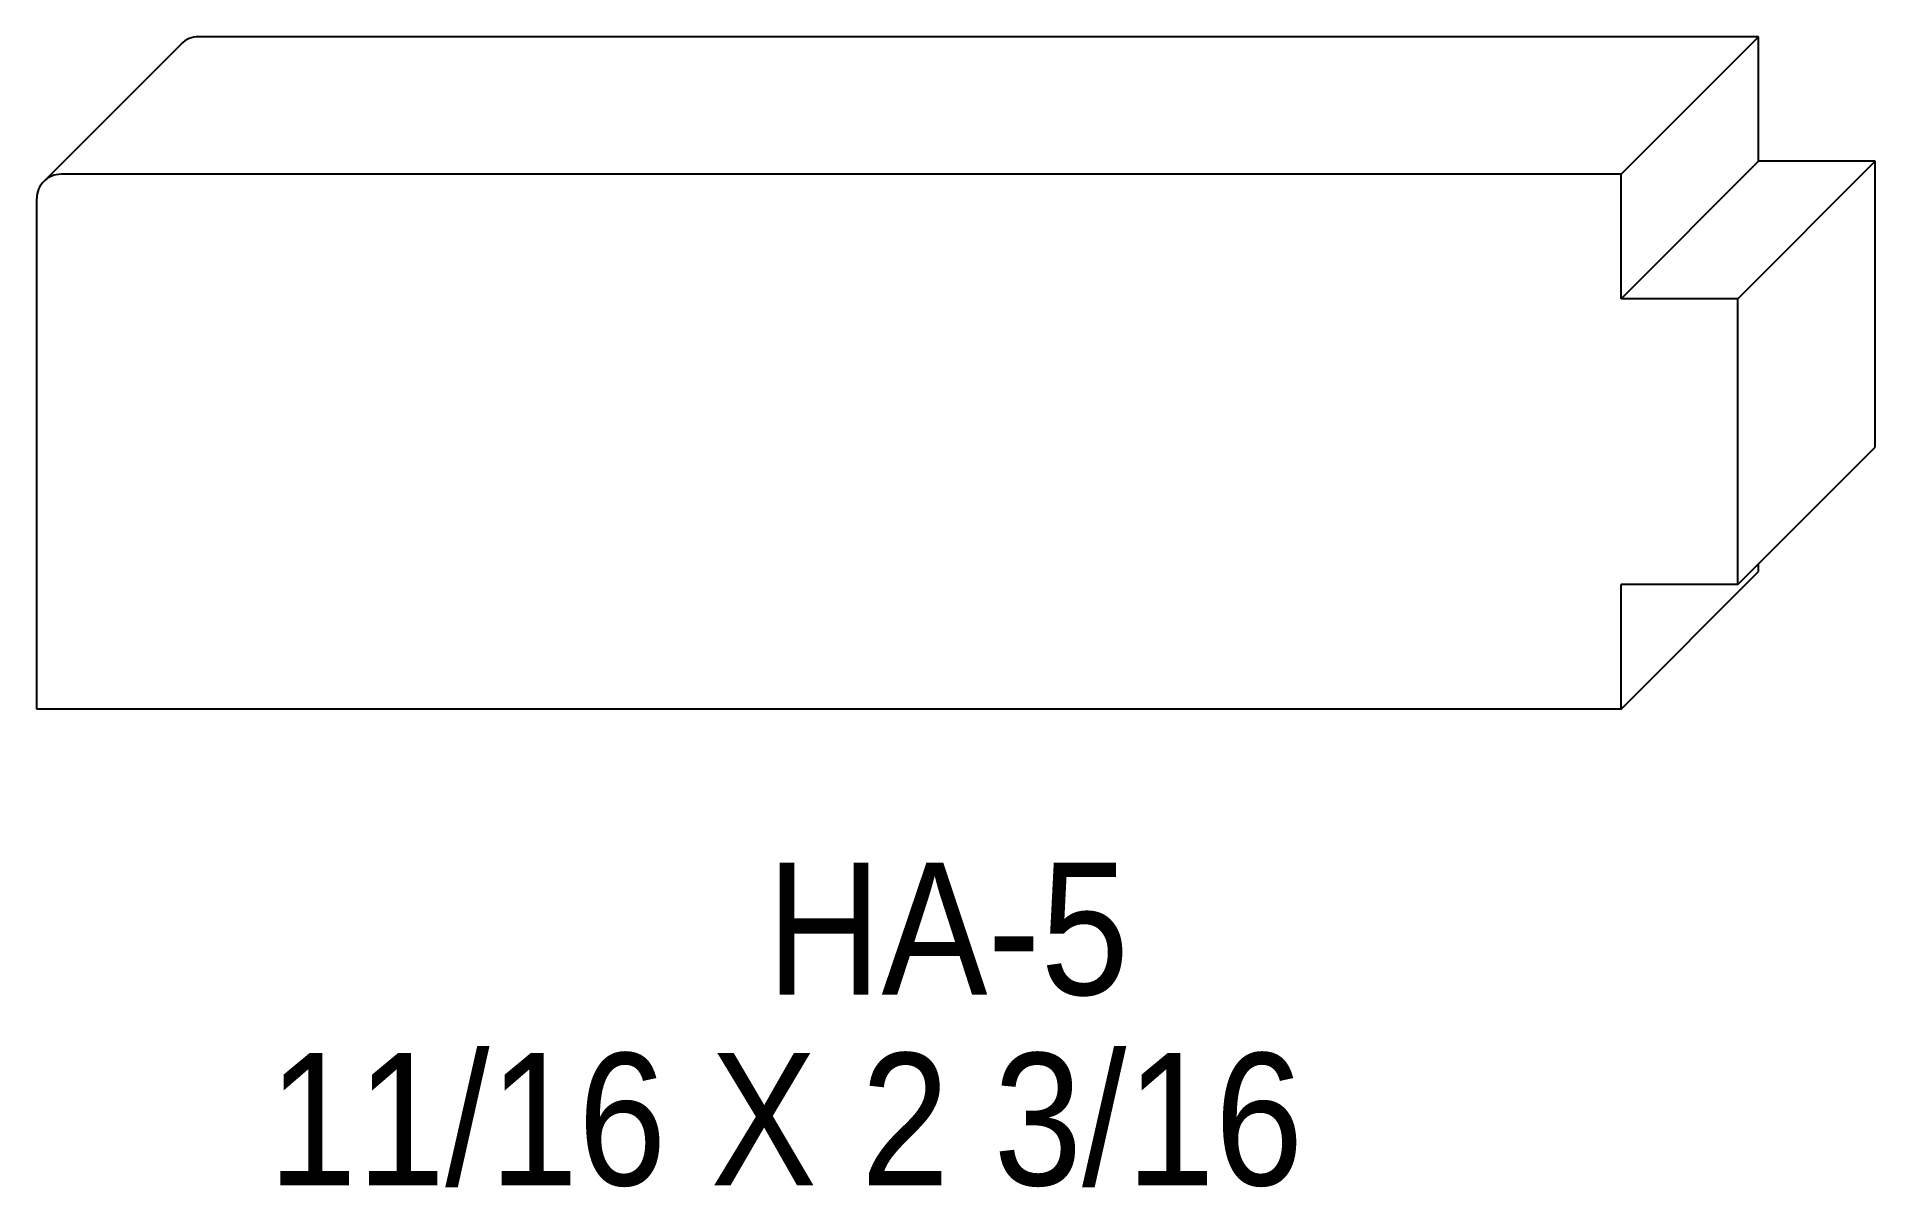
# Model space of a CAD drawing. Extents: x 78.41 to 80.78, y 143.68 to 145.16.
import ezdxf

# ---------------------------------------------------------------- set-up
doc = ezdxf.new("R2010")
doc.units = 0
doc.header["$LTSCALE"] = 5
doc.layers.add('PROFILE', color=7, linetype='CONTINUOUS')
doc.styles.add('TXT', font='TXT', dxfattribs={"height": 3.5})

msp = doc.modelspace()

# ---------------------------------------------------------------- linework, layer by layer
at = {"layer": 'PROFILE', "color": 1, "linetype": 'CONTINUOUS'}
for p, q in [((80.6283, 145.162), (78.6225, 145.162)), ((80.4516, 144.9853), (80.6283, 145.162)), ((80.6283, 145.002), (80.6283, 145.162)), ((78.4238, 144.9761), (78.6005, 145.1529)), ((80.4516, 144.8253), (80.6283, 145.002)), ((80.6016, 144.8253), (80.7783, 145.002)), ((80.7783, 145.002), (80.6283, 145.002)), ((80.7783, 144.6346), (80.7783, 145.002)), ((80.4516, 144.9853), (78.4458, 144.9853)), ((80.4516, 144.8253), (80.4516, 144.9853)), ((78.4146, 144.2979), (78.4146, 144.9541)), ((80.6016, 144.8253), (80.4516, 144.8253)), ((80.6016, 144.4579), (80.6016, 144.8253)), ((80.6016, 144.4579), (80.7783, 144.6346)), ((80.4516, 144.2979), (80.6283, 144.4747)), ((80.6283, 144.4747), (80.6283, 144.4847)), ((80.4516, 144.2979), (80.4516, 144.4579)), ((80.6016, 144.4579), (80.4516, 144.4579)), ((80.4516, 144.2979), (78.4146, 144.2979))]:
    msp.add_line(p, q, dxfattribs=at)
for centre, major_axis, start_param, end_param in [((78.6225, 145.1308), (0, 0.0312), 0, 0.785398), ((78.4458, 144.9541), (0.0312, 0), 1.570796, 3.141593)]:
    msp.add_ellipse(centre, major_axis=major_axis, ratio=1, start_param=start_param, end_param=end_param, dxfattribs=at)

# ---------------------------------------------------------------- texts
at = {"layer": 'PROFILE', "color": 1, "linetype": 'CONTINUOUS', "style": 'TXT', "width": 0.9}
for s, height, p in [('HA-5', 0.16996, (79.3529, 143.9306)), ('11/16 X 2 3/16', 0.169956, (78.7123, 143.6857))]:
    msp.add_text(s, height=height, dxfattribs=at).set_placement(p)

doc.saveas('drawing.dxf')
